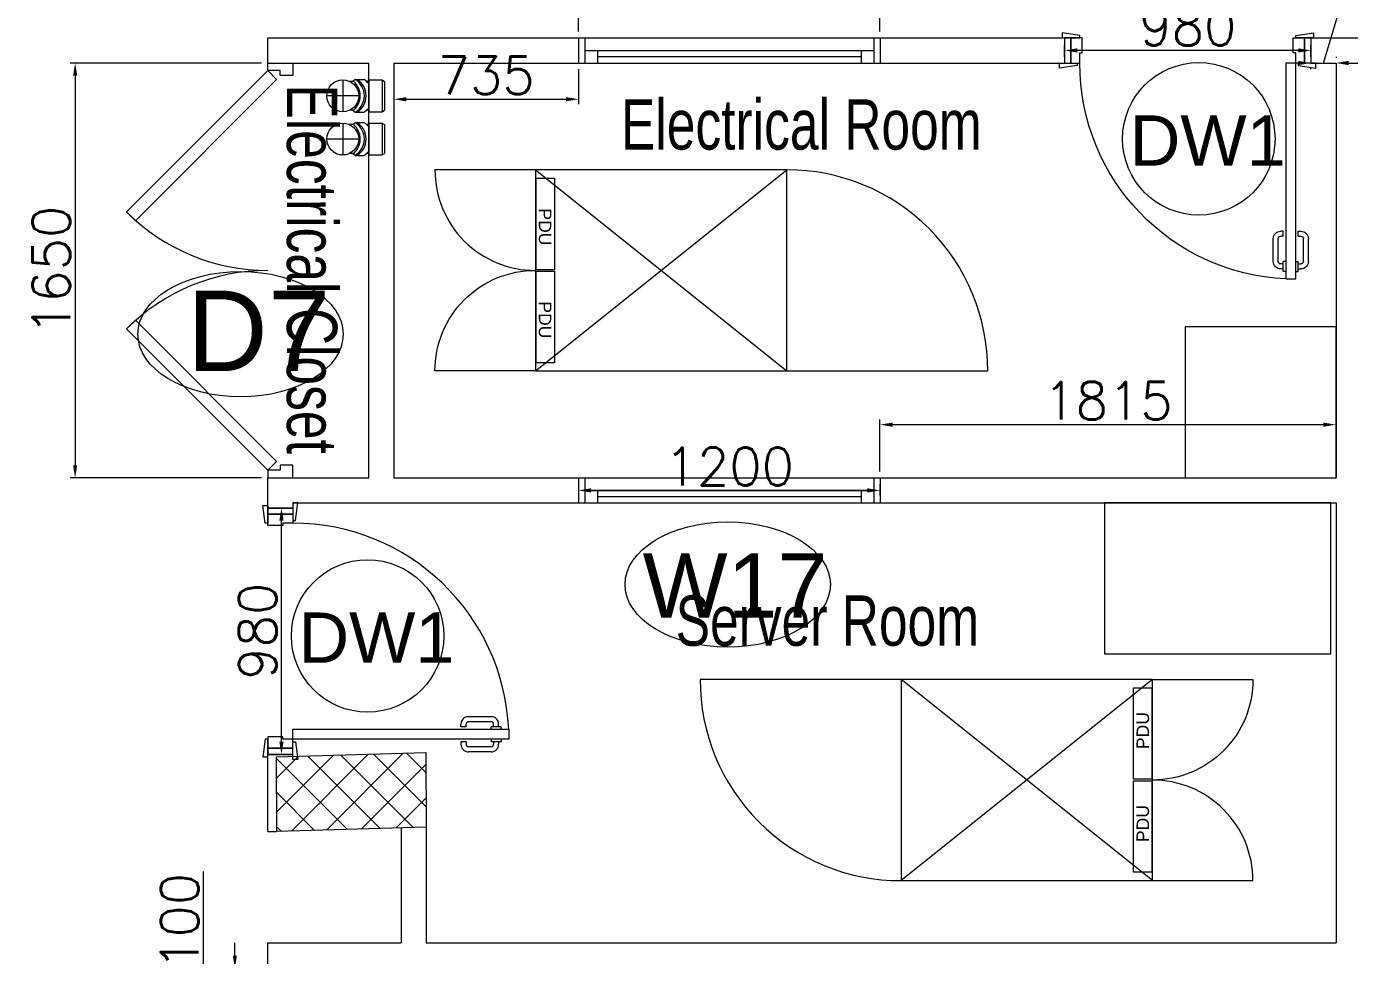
# Model space of a CAD drawing. Header units: millimetres. Extents: x -2143172 to 5255, y -610845 to 279739.
# Drawn here: x -1163125 to -1157859, y -587918 to -584223 of the extents above; entities that cross this region are included whole.
import ezdxf

# ---------------------------------------------------------------- set-up
doc = ezdxf.new("R2010")
doc.units = ezdxf.units.MM
doc.header["$LTSCALE"] = 30
doc.layers.get('0').update_dxf_attribs({"lineweight": 5})
doc.layers.get('Defpoints').update_dxf_attribs({"lineweight": 5})
for name, color, linetype, lineweight in [('72_EGR_BASE_TEXT', 7, 'Continuous', 5), ('Al door tag', 4, 'Continuous', 5), ('Al Window tag', 5, 'Continuous', 5), ('Aluminum', 7, 'Continuous', 5), ('C-HYDR-CTCH', 6, 'Continuous', 5), ('Dims', 6, 'Continuous', 5), ('dims.', 152, 'Continuous', 5), ('DTAG', 20, 'Continuous', 9), ('Dual Power', 11, 'Continuous', 5), ('FIXEDFUR$0$KCA_TXITEM', 3, 'Continuous', 5), ('FURNITURES$0$KCA_FURLSE', 251, 'Continuous', 5), ('Hatch', 252, 'Continuous', 5), ('IFS IT RACK 1000x800mm', 210, 'Continuous', 5), ('M-DR-SS', 30, 'Continuous', 5), ('Structure', 20, 'Continuous', 5), ('Walls', 32, 'Continuous', 5)]:
    doc.layers.add(name, color=color, linetype=linetype, lineweight=lineweight)
doc.layers.add('Wooden Joinery', color=7, linetype='Continuous', lineweight=5, true_color=0x521300)
doc.styles.add('FIXEDFUR$0$K-SANSERIF', font='sanss___.ttf')
doc.styles.add('SIMPLEX', font='SIMPLEX.shx', dxfattribs={"height": 150})
doc.styles.add('TTLB-A0-JeddahDP$0$swis721', font='swiss.ttf')
doc.styles.add('X3G_ENTITY_258862', font='swisscl.ttf', dxfattribs={"height": 200})
doc.dimstyles.new('Buk', dxfattribs={"dimtxt": 150, "dimasz": 50, "dimexe": 20, "dimexo": 25, "dimgap": 20, "dimtad": 1, "dimdec": 0, "dimrnd": 5, "dimdsep": 46, "dimtxsty": 'SIMPLEX', "dimcen": 0, "dimdle": 20, "dimclrd": 256, "dimclre": 256, "dimclrt": 256, "dimadec": 0, "dimazin": 0, "dimtfac": 0.0075, "dimtdec": 0, "dimtmove": 1, "dimatfit": 2, "dimldrblk": 'ARCHTICK', "dimfxl": 1, "dimtolj": 1, "dimtzin": 0, "dimlwd": -1, "dimlwe": -1, "dimarcsym": 0})

# ---------------------------------------------------------------- blocks, each defined once
blk = doc.blocks.new('*D431')
at = {"layer": 'Defpoints', "color": 0, "transparency": 16777216}
for p in [(-1161662.5, -584368.1), (-1160927.5, -584368.1, 0), (-1160927.5, -584512.3)]:
    blk.add_point(p, dxfattribs=at)
at = {"layer": 'dims.', "linetype": 'Continuous', "transparency": 16777216}
for p, q in [((-1161662.5, -584393.1), (-1161662.5, -584532.3)), ((-1160927.5, -584393.1), (-1160927.5, -584532.3))]:
    blk.add_line(p, q, dxfattribs=at)
at = {"layer": 'dims.', "transparency": 16777216}
blk.add_line((-1161612.5, -584512.3), (-1160977.5, -584512.3), dxfattribs=at)
for points in [[(-1161612.5, -584503.9), (-1161612.5, -584520.6), (-1161662.5, -584512.3)], [(-1160977.5, -584503.9), (-1160977.5, -584520.6), (-1160927.5, -584512.3)]]:
    blk.add_solid(points, dxfattribs=at)
at = {"layer": 'dims.', "transparency": 16777216, "insert": (-1161295, -584417.3), "char_height": 150, "attachment_point": 5, "style": 'SIMPLEX'}
blk.add_mtext('\\A1;735', dxfattribs=at)
blk = doc.blocks.new('_ArchTick')
at = {"color": 0, "linetype": 'ByBlock', "const_width": 0.15}
blk.add_lwpolyline([(-0.5, -0.5), (0.5, 0.5)], dxfattribs=at)
blk = doc.blocks.new('*D432')
at = {"layer": 'Defpoints', "color": 0, "transparency": 16777216}
for p in [(-1160927.5, -584106.4), (-1160927.5, -584268.1, 0), (-1159727.5, -584268.1, 0)]:
    blk.add_point(p, dxfattribs=at)
at = {"layer": 'dims.', "linetype": 'Continuous', "transparency": 16777216}
for p, q in [((-1160927.5, -584243.1), (-1160927.5, -584086.4)), ((-1159727.5, -584243.1), (-1159727.5, -584086.4))]:
    blk.add_line(p, q, dxfattribs=at)
at = {"layer": 'dims.', "transparency": 16777216}
blk.add_line((-1159777.5, -584106.4), (-1160877.5, -584106.4), dxfattribs=at)
for points in [[(-1160877.5, -584098.1), (-1160877.5, -584114.8), (-1160927.5, -584106.4)], [(-1159777.5, -584098.1), (-1159777.5, -584114.8), (-1159727.5, -584106.4)]]:
    blk.add_solid(points, dxfattribs=at)
at = {"layer": 'dims.', "transparency": 16777216, "insert": (-1160327.5, -584011.4), "char_height": 150, "attachment_point": 5, "style": 'SIMPLEX'}
blk.add_mtext('\\A1;1200', dxfattribs=at)
blk = doc.blocks.new('*D433')
at = {"layer": 'Defpoints', "color": 0, "transparency": 16777216}
for p in [(-1158012.5, -584368.1), (-1157912.5, -584368.1), (-1157912.5, -584368.1)]:
    blk.add_point(p, dxfattribs=at)
at = {"layer": 'dims.', "transparency": 16777216}
for p, q in [((-1157962.5, -584368.1), (-1157880, -584093.1)), ((-1157880, -584093.1), (-1157482.8, -584093.1)), ((-1158062.5, -584368.1), (-1158112.5, -584368.1)), ((-1158012.5, -584368.1), (-1157912.5, -584368.1)), ((-1158012.5, -584368.1), (-1157912.5, -584368.1)), ((-1157862.5, -584368.1), (-1157812.5, -584368.1))]:
    blk.add_line(p, q, dxfattribs=at)
at = {"layer": 'dims.', "linetype": 'Continuous', "transparency": 16777216}
for p, q in [((-1157912.5, -584343.1), (-1157912.5, -584348.1)), ((-1158012.5, -584393.1), (-1158012.5, -584388.1))]:
    blk.add_line(p, q, dxfattribs=at)
at = {"layer": 'dims.', "transparency": 16777216}
for points in [[(-1158062.5, -584359.8), (-1158062.5, -584376.5), (-1158012.5, -584368.1)], [(-1157862.5, -584359.8), (-1157862.5, -584376.5), (-1157912.5, -584368.1)]]:
    blk.add_solid(points, dxfattribs=at)
at = {"layer": 'dims.', "transparency": 16777216, "insert": (-1157681.4, -583998.1), "char_height": 150, "attachment_point": 5, "style": 'SIMPLEX'}
blk.add_mtext('\\A1;100', dxfattribs=at)
blk = doc.blocks.new('*D434')
at = {"layer": 'Defpoints', "color": 0, "transparency": 16777216}
for p in [(-1158992.5, -584318.1), (-1158992.5, -584368.1), (-1158012.5, -584368.1)]:
    blk.add_point(p, dxfattribs=at)
at = {"layer": 'dims.', "linetype": 'Continuous', "transparency": 16777216}
for p, q in [((-1158992.5, -584343.1), (-1158992.5, -584298.1)), ((-1158012.5, -584343.1), (-1158012.5, -584298.1))]:
    blk.add_line(p, q, dxfattribs=at)
at = {"layer": 'dims.', "transparency": 16777216}
blk.add_line((-1158062.5, -584318.1), (-1158942.5, -584318.1), dxfattribs=at)
for points in [[(-1158942.5, -584309.8), (-1158942.5, -584326.5), (-1158992.5, -584318.1)], [(-1158062.5, -584309.8), (-1158062.5, -584326.5), (-1158012.5, -584318.1)]]:
    blk.add_solid(points, dxfattribs=at)
at = {"layer": 'dims.', "transparency": 16777216, "insert": (-1158502.5, -584223.1), "char_height": 150, "attachment_point": 5, "style": 'SIMPLEX'}
blk.add_mtext('\\A1;980', dxfattribs=at)
blk = doc.blocks.new('*D435')
at = {"layer": 'Defpoints', "color": 0, "transparency": 16777216}
for p in [(-1159727.5, -585806.7), (-1159727.5, -586018.1), (-1157912.5, -586018.1)]:
    blk.add_point(p, dxfattribs=at)
at = {"layer": 'dims.', "linetype": 'Continuous', "transparency": 16777216}
for p, q in [((-1159727.5, -585993.1), (-1159727.5, -585786.7)), ((-1157912.5, -585993.1), (-1157912.5, -585786.7))]:
    blk.add_line(p, q, dxfattribs=at)
at = {"layer": 'dims.', "transparency": 16777216}
blk.add_line((-1157962.5, -585806.7), (-1159677.5, -585806.7), dxfattribs=at)
for points in [[(-1159677.5, -585798.3), (-1159677.5, -585815), (-1159727.5, -585806.7)], [(-1157962.5, -585798.3), (-1157962.5, -585815), (-1157912.5, -585806.7)]]:
    blk.add_solid(points, dxfattribs=at)
at = {"layer": 'dims.', "transparency": 16777216, "insert": (-1158820, -585711.7), "char_height": 150, "attachment_point": 5, "style": 'SIMPLEX'}
blk.add_mtext('\\A1;1815', dxfattribs=at)
blk = doc.blocks.new('*D436')
at = {"layer": 'Defpoints', "color": 0, "transparency": 16777216}
for p in [(-1160927.5, -586018.1), (-1159727.5, -586018.1), (-1160927.5, -586068.1)]:
    blk.add_point(p, dxfattribs=at)
at = {"layer": 'dims.', "linetype": 'Continuous', "transparency": 16777216}
for p, q in [((-1160927.5, -586043.1), (-1160927.5, -586088.1)), ((-1159727.5, -586043.1), (-1159727.5, -586088.1))]:
    blk.add_line(p, q, dxfattribs=at)
at = {"layer": 'dims.', "transparency": 16777216}
blk.add_line((-1159777.5, -586068.1), (-1160877.5, -586068.1), dxfattribs=at)
for points in [[(-1160877.5, -586059.8), (-1160877.5, -586076.5), (-1160927.5, -586068.1)], [(-1159777.5, -586059.8), (-1159777.5, -586076.5), (-1159727.5, -586068.1)]]:
    blk.add_solid(points, dxfattribs=at)
at = {"layer": 'dims.', "transparency": 16777216, "insert": (-1160327.5, -585973.1), "char_height": 150, "attachment_point": 5, "style": 'SIMPLEX'}
blk.add_mtext('\\A1;1200', dxfattribs=at)
blk = doc.blocks.new('*D437')
at = {"layer": 'Defpoints', "color": 0, "transparency": 16777216}
for p in [(-1162109.7, -586138.1), (-1162064.2, -586138.1), (-1162064.2, -587118.1)]:
    blk.add_point(p, dxfattribs=at)
at = {"layer": 'dims.', "linetype": 'Continuous', "transparency": 16777216}
for p, q in [((-1162089.2, -586138.1), (-1162129.7, -586138.1)), ((-1162089.2, -587118.1), (-1162129.7, -587118.1))]:
    blk.add_line(p, q, dxfattribs=at)
at = {"layer": 'dims.', "transparency": 16777216}
blk.add_line((-1162109.7, -587068.1), (-1162109.7, -586188.1), dxfattribs=at)
for points in [[(-1162118.1, -586188.1), (-1162101.4, -586188.1), (-1162109.7, -586138.1)], [(-1162118.1, -587068.1), (-1162101.4, -587068.1), (-1162109.7, -587118.1)]]:
    blk.add_solid(points, dxfattribs=at)
at = {"layer": 'dims.', "transparency": 16777216, "insert": (-1162204.7, -586628.1), "char_height": 150, "attachment_point": 5, "rotation": 90, "style": 'SIMPLEX'}
blk.add_mtext('\\A1;980', dxfattribs=at)
blk = doc.blocks.new('*D438')
at = {"layer": 'Defpoints', "color": 0, "transparency": 16777216}
for p in [(-1162064.2, -587968.1), (-1162295, -588068.1), (-1162064.2, -588068.1)]:
    blk.add_point(p, dxfattribs=at)
at = {"layer": 'dims.', "transparency": 16777216}
for p, q in [((-1162420, -587980.6), (-1162420, -587583.5)), ((-1162295, -587918.1), (-1162295, -587868.1)), ((-1162295, -588018.1), (-1162420, -587980.6)), ((-1162295, -587968.1), (-1162295, -588068.1)), ((-1162295, -587968.1), (-1162295, -588068.1)), ((-1162295, -588118.1), (-1162295, -588168.1))]:
    blk.add_line(p, q, dxfattribs=at)
at = {"layer": 'dims.', "linetype": 'Continuous', "transparency": 16777216}
for p, q in [((-1162089.2, -587968.1), (-1162315, -587968.1)), ((-1162089.2, -588068.1), (-1162315, -588068.1))]:
    blk.add_line(p, q, dxfattribs=at)
at = {"layer": 'dims.', "transparency": 16777216}
for points in [[(-1162303.3, -587918.1), (-1162286.7, -587918.1), (-1162295, -587968.1)], [(-1162303.3, -588118.1), (-1162286.7, -588118.1), (-1162295, -588068.1)]]:
    blk.add_solid(points, dxfattribs=at)
at = {"layer": 'dims.', "transparency": 16777216, "insert": (-1162515, -587782.1), "char_height": 150, "attachment_point": 5, "rotation": 90, "style": 'SIMPLEX'}
blk.add_mtext('\\A1;100', dxfattribs=at)
blk = doc.blocks.new('A$C72370EFE')
at = {"layer": 'Wooden Joinery'}
for p, q in [((-0.01, -0.04), (-0.02, -0.04)), ((-0.01, -0.03), (-0.01, -0.07)), ((0, -0.03), (-0.01, -0.03)), ((0.04, -0.03), (0.05, -0.03)), ((0.05, -0.03), (0.05, -0.07)), ((0.05, -0.04), (0.06, -0.04)), ((-0.05, -0.07), (-0.05, -0.16)), ((-0.03, -0.07), (-0.03, -0.16)), ((-0.01, -0.06), (-0.02, -0.06)), ((0, -0.07), (-0.01, -0.07)), ((0.04, -0.07), (0.05, -0.07)), ((0.05, -0.06), (0.06, -0.06)), ((0.07, -0.07), (0.07, -0.16)), ((0.09, -0.07), (0.09, -0.16)), ((-0.01, -0.17), (-0.02, -0.17)), ((-0.01, -0.19), (-0.02, -0.19)), ((-0.01, -0.17), (-0.01, -0.19)), ((0.05, -0.17), (0.06, -0.17)), ((0.05, -0.17), (0.05, -0.19)), ((0.05, -0.19), (0.06, -0.19))]:
    blk.add_line(p, q, dxfattribs=at)
for centre, radius, start, end in [((-0.02, -0.07), 0.03, 90, 180), ((0.06, -0.07), 0.03, 0, 90), ((-0.02, -0.07), 0.01, 90, 180), ((0.06, -0.07), 0.01, 0, 90), ((-0.02, -0.16), 0.03, 180, 270), ((-0.02, -0.16), 0.01, 180, 270), ((0.06, -0.16), 0.01, 270, 0), ((0.06, -0.16), 0.03, 270, 0)]:
    blk.add_arc(centre, radius, start, end, dxfattribs=at)
blk = doc.blocks.new('A$C5DAD61B4')
at = {"layer": 'Wooden Joinery'}
for points in [[(80, 959.1), (80, 969.1), (10, 979.1), (10, 959.1)], [(940, 959.1), (940, 969.1), (1010, 979.1), (1010, 959.1)], [(70, 859.1), (70, 849.1), (0, 839.1), (0, 859.1)], [(120, 859.1), (120, 0), (80, 0), (80, 859.1)], [(950, 859.1), (950, 849.1), (1020, 839.1), (1020, 859.1)]]:
    blk.add_lwpolyline(points, close=True, dxfattribs=at)
for points in [[(45, 859.1), (45, 959.1), (20, 959.1), (20, 859.1), (45, 859.1)], [(45, 859.1), (80, 859.1), (80, 899.1), (90, 899.1), (90, 959.1), (45, 959.1), (45, 859.1)], [(975, 859.1), (940, 859.1), (940, 899.1), (930, 899.1), (930, 959.1), (975, 959.1), (975, 859.1)], [(975, 859.1), (975, 959.1), (1000, 959.1), (1000, 859.1), (975, 859.1)]]:
    blk.add_lwpolyline(points, dxfattribs=at)
blk.add_arc((80, 859.1), 860, 272.666, 0, dxfattribs=at)
at = {"layer": 'Wooden Joinery', "xscale": 999.9999999998854, "yscale": 999.9999999998854, "zscale": 999.9999999998854, "rotation": 180}
blk.add_blockref('A$C72370EFE', (120, 0), dxfattribs=at)
blk = doc.blocks.new('A$C47696aed')
at = {"layer": 'Hatch'}
h = blk.add_hatch(dxfattribs=at)
h.set_pattern_fill('ANSI37', color=256, scale=30)
h.paths.add_polyline_path([(50952.7, 21917.9), (50348.7, 21909.7), (50352.6, 21621.3), (50956.6, 21629.5)])
h.paths.add_polyline_path([(43791.9, 21910.1), (43208.4, 21904.7), (43188.5, 21613.3), (43772, 21618.7)])
h.paths.add_polyline_path([(29414.9, 21902.8), (28815.8, 21898.7), (28810.1, 21605.6), (29409.2, 21609.7)])
h.paths.add_polyline_path([(36600.2, 21904.9), (35999, 21897.4), (35990.7, 21611.8), (36591.9, 21619.3)])
h.paths.add_polyline_path([(22195.7, 21912), (21589.3, 21890.2), (21603.8, 21597.6), (22210.2, 21619.5)])
h.paths.add_polyline_path([(15459.1, 21901.7), (14237.2, 21925.6), (14230.7, 21629.5), (15452.7, 21605.5)])
h.paths.add_polyline_path([(15473.2, 14701.6), (14258.2, 14685.8), (14244.7, 14393.4), (15459.7, 14409.1)])
h.paths.add_polyline_path([(15447.1, 7508.4), (14244, 7492.4), (14238.3, 7199.4), (15441.4, 7215.3)])
h.paths.add_polyline_path([(15465.6, 309.7), (14269, 298.3), (14271.8, 3.8), (15468.5, 15.2)])
h.paths.add_polyline_path([(7830.6, 311.8), (7227.1, 308.1), (7237.7, 22.6), (7841.3, 26.3)])
h.paths.add_polyline_path([(7815.2, 7509.8), (7218.4, 7511.4), (7218.2, 7210.2), (7815.1, 7208.6)])
h.paths.add_polyline_path([(7825.1, 14699.4), (7205.8, 14700.6), (7195.2, 14397.6), (7814.5, 14396.4)])
h.paths.add_polyline_path([(7801.7, 21878.7), (7201.1, 21893.2), (7197.5, 21603.6), (7798.1, 21589.1)])
h.paths.add_polyline_path([(602.6, 21876.9), (0, 21899.6), (1.9, 21611.2), (604.5, 21588.5)])
h.paths.add_polyline_path([(610.4, 7498.6), (8.3, 7491.6), (11.7, 7200), (613.7, 7206.9)])
h.paths.add_polyline_path([(627.9, 303.9), (29.5, 302.9), (34.3, 2.3), (632.7, 3.3)])
h.paths.add_polyline_path([(22214.6, 317.2), (21608.9, 304.3), (21614.6, 3.1), (22220.3, 16)])
h.paths.add_polyline_path([(22208.1, 7509.7), (21613.7, 7492.1), (21615.8, 7195.5), (22210.2, 7213.1)])
h.paths.add_polyline_path([(22199.3, 14717.7), (21600.4, 14710), (21604.4, 14409.9), (22203.4, 14417.6)])
h.paths.add_polyline_path([(29399.7, 14702.4), (28797.7, 14707.1), (28802, 14415), (29403.9, 14410.3)])
h.paths.add_polyline_path([(29403.4, 7519.8), (28799.6, 7502.2), (28813, 7202.1), (29413.1, 7223.2)])
h.paths.add_polyline_path([(29419.5, 303.8), (28815.7, 310.4), (28813.3, 24.7), (29417.2, 18.1)])
h.paths.add_polyline_path([(36618, 314.2), (36020.7, 299.7), (36029.7, 0), (36627, 14.6)])
h.paths.add_polyline_path([(36610.7, 7502.6), (36009.5, 7504.5), (36010.6, 7207.3), (36611.9, 7205.4)])
h.paths.add_polyline_path([(36574.3, 14706.4), (35993.4, 14711.1), (36013.1, 14421.3), (36594, 14416.6)])
h.paths.add_polyline_path([(43777.6, 14705.7), (43180, 14719.4), (43182, 14427.5), (43779.6, 14413.8)])
h.paths.add_polyline_path([(43778.6, 7507.1), (43210.2, 7499.5), (43212, 7205.4), (43780.5, 7213)])
h.paths.add_polyline_path([(43815.7, 310), (43210.4, 307.3), (43211.8, 2.8), (43817, 5.4)])
h.paths.add_polyline_path([(50989.9, 309.5), (50401.9, 325.5), (50388.7, 18.3), (50976.7, 2.3)])
h.paths.add_polyline_path([(50974.1, 7508.9), (50370.9, 7510), (50368.9, 7213.4), (50972.2, 7212.3)])
at = {"layer": 'C-HYDR-CTCH', "color": 4, "flags": 128}
blk.add_lwpolyline([(22208.1, 7509.7), (22210.2, 7213.1), (21615.8, 7195.5), (21613.7, 7492.1), (22208.1, 7509.7)], dxfattribs=at)
blk = doc.blocks.new('*U70')
at = {"layer": 'Wooden Joinery'}
for points in [[(627.5, 526.8), (65.4, -35.4), (30, 0), (592.1, 562.1)], [(1022.5, 526.8), (1584.6, -35.4), (1620, 0), (1057.9, 562.1)], [(30, 0), (0, 0), (0, -100), (50, -100), (50, -50), (30, -50), (30, 0)], [(1620, 0), (1650, 0), (1650, -100), (1600, -100), (1600, -50), (1620, -50), (1620, 0)]]:
    blk.add_lwpolyline(points, close=True, dxfattribs=at)
for centre, start, end in [((30, 0), 0, 45), ((1620, 0), 135, 180)]:
    blk.add_arc(centre, 795, start, end, dxfattribs=at)
blk = doc.blocks.new('IT RACK 1000x800 mm')
at = {"layer": 'Dual Power', "color": 8}
for points in [[(719020.2, 122155.5), (719383.9, 122155.5), (719383.9, 122082.8), (719020.2, 122082.8)], [(719390.1, 122155.5), (719753.8, 122155.5), (719753.8, 122082.8), (719390.1, 122082.8)]]:
    blk.add_lwpolyline(points, close=True, dxfattribs=at)
at = {"layer": 'FURNITURES$0$KCA_FURLSE', "color": 6, "linetype": 'ByBlock'}
for points in [[(719786.6, 123080.4), (719786.6, 123880.4, 0.415947), (718986.6, 123080.4, 0.926405)], [(718986.6, 122080.4), (718986.6, 121680.4, 0.415947), (719386.6, 122080.4, 0.926405)], [(719786.6, 122080.4), (719786.6, 121680.4, -0.415947), (719386.6, 122080.4, -0.926405)]]:
    blk.add_lwpolyline(points, format="xyb", dxfattribs=at)
blk.add_lwpolyline([(719786.6, 123080.4), (718986.6, 123080.4), (718986.6, 122080.4), (719786.6, 122080.4)], close=True, dxfattribs=at)
at = {"layer": 'FURNITURES$0$KCA_FURLSE', "color": 8, "linetype": 'ByBlock'}
for points in [[(718986.6, 122080.4), (719786.6, 123080.4)], [(719786.6, 122080.4), (718986.6, 123080.4)]]:
    blk.add_lwpolyline(points, dxfattribs=at)
at = {"layer": 'FIXEDFUR$0$KCA_TXITEM', "color": 8, "char_height": 50, "width": 3697.741, "attachment_point": 1, "style": 'FIXEDFUR$0$K-SANSERIF'}
for insert in [(717364.7, 122143.7), (717734.5, 122143.7)]:
    blk.add_mtext('\\pxqc;PDU', dxfattribs=dict(at, insert=insert))
blk = doc.blocks.new('4S')
at = {"color": 0}
for p, q in [((-51, 61), (-61, 55)), ((0, 61), (-51, 61)), ((0, -61), (0, 61)), ((-51, -61), (-61, -55)), ((0, -61), (-51, -61))]:
    blk.add_line(p, q, dxfattribs=at)
at = {"color": 10}
for p, q in [((-61, -55), (-61, 55)), ((-51, -61), (-51, 61))]:
    blk.add_line(p, q, dxfattribs=at)
blk = doc.blocks.new('2E-45-110-T1')
for p, q in [((-99.2, 55), (-91.4, 55)), ((-48, 62.6), (-81.4, 62.6)), ((-42.3, 55), (-26.4, 55)), ((-99.2, -55), (-91.4, -55)), ((-48, -62.6), (-81.3, -62.6)), ((-42.3, -55), (-26.4, -55))]:
    blk.add_line(p, q)
at = {"color": 10}
for p, q in [((0, -61), (0, 61)), ((-61, 0), (61, 0))]:
    blk.add_line(p, q, dxfattribs=at)
blk.add_circle((0, 0), 61)
for centre, start, end in [((-42, 0), 122.159, 140.7458), ((-15.4, 0), 122.159, 237.8424), ((-8.7, 0), 122.1377, 237.8638), ((7.1, 0), 131.9154, 228.0858), ((-87.3, 0), 48.0846, 57.8623), ((-42, 0), 219.2542, 237.8424), ((-87.3, 0), 302.1362, 311.9142)]:
    blk.add_arc(centre, 73.9, start, end)
blk.add_blockref('4S', (-99.2, 0))
blk = doc.blocks.new('A$Cbb95eae3')
at = {"layer": 'Dims'}
blk.add_lwpolyline([(-600, 0), (0, 0), (0, 600), (-600, 600)], close=True, dxfattribs=at)
at = {"layer": 'Dims', "elevation": 0}
blk.add_lwpolyline([(-921, -700), (-21, -700), (-21, -100), (-921, -100)], close=True, dxfattribs=at)
at = {"layer": 'IFS IT RACK 1000x800mm', "color": 252, "rotation": 89.99999999999999}
blk.add_blockref('IT RACK 1000x800 mm', (121349.6, -720588.7, 0), dxfattribs=at)
blk = doc.blocks.new('A$C37be4daf')
at = {"layer": 'Aluminum', "color": 5}
for p, q in [((1416, 598.2), (216, 598.2)), ((241, 498.2), (241, 598.2)), ((291, 548.2), (291, 598.2)), ((1341, 548.2), (1341, 598.2)), ((1391, 498.2), (1391, 598.2)), ((1391, 548.2), (241, 548.2)), ((291, 573.2), (1341, 573.2)), ((1416, 498.2), (216, 498.2))]:
    blk.add_line(p, q, dxfattribs=at)
at = {"layer": 'Walls'}
for p, q in [((216, 498.2), (216, 598.2)), ((1416, 498.2), (1416, 598.2))]:
    blk.add_line(p, q, dxfattribs=at)
blk = doc.blocks.new('A$C5CCD2EA3')
at = {"layer": 'Al Window tag'}
blk.add_ellipse((0, 0), major_axis=(408.6, 0), ratio=0.610025, dxfattribs=at)
at = {"layer": 'Al Window tag', "insert": (-338.2, 123.8, 0), "char_height": 256, "attachment_point": 1, "style": 'TTLB-A0-JeddahDP$0$swis721'}
blk.add_mtext_dynamic_manual_height_columns('W17', width=1569.457, gutter_width=9406.5, heights=[480.3], dxfattribs=at)
blk = doc.blocks.new('A$C164D1FF0')
at = {"layer": 'DTAG'}
blk.add_circle((0, 0), 303.3, dxfattribs=at)
at = {"layer": 'DTAG', "insert": (-275.2, 93.3), "char_height": 200, "width": 6547.939, "attachment_point": 1, "style": 'TTLB-A0-JeddahDP$0$swis721'}
blk.add_mtext('DW1', dxfattribs=at)
blk = doc.blocks.new('*D837')
at = {"layer": 'Al door tag', "linetype": 'Continuous', "transparency": 16777216}
for p, q in [((-1162189.2, -584368.1), (-1162950.8, -584368.1)), ((-1162189.2, -586018.1), (-1162950.8, -586018.1))]:
    blk.add_line(p, q, dxfattribs=at)
at = {"layer": 'Al door tag', "transparency": 16777216}
blk.add_line((-1162930.8, -584418.1), (-1162930.8, -585968.1), dxfattribs=at)
for points in [[(-1162939.1, -584418.1), (-1162922.5, -584418.1), (-1162930.8, -584368.1)], [(-1162939.1, -585968.1), (-1162922.5, -585968.1), (-1162930.8, -586018.1)]]:
    blk.add_solid(points, dxfattribs=at)
at = {"layer": 'Defpoints', "color": 0, "transparency": 16777216}
for p in [(-1162164.2, -584368.1, 0.1), (-1162930.8, -586018.1), (-1162164.2, -586018.1, 0.1)]:
    blk.add_point(p, dxfattribs=at)
at = {"layer": 'Al door tag', "transparency": 16777216, "insert": (-1163025.8, -585193.1), "char_height": 150, "attachment_point": 5, "rotation": 90, "style": 'SIMPLEX'}
blk.add_mtext('\\A1;1650', dxfattribs=at)

msp = doc.modelspace()

# ---------------------------------------------------------------- linework, layer by layer
at = {"layer": 'Al Window tag'}
msp.add_ellipse((-1162272.6, -585446.6), major_axis=(408.6, 0), ratio=0.610025, dxfattribs=at)
at = {"layer": 'Walls'}
for p, q in [((-1162164.2, -584368.1, 0.1), (-1162164.2, -584268.1, 0.1)), ((-1162164.2, -584268.1, 0.1), (-1158992.5, -584268.1, 0.1)), ((-1158992.5, -584268.1, 0.1), (-1158992.5, -584368.1, 0.1)), ((-1158012.5, -584268.1, 0.1), (-1158012.5, -584368.1, 0.1)), ((-1158012.5, -584268.1, 0.1), (-1152212.5, -584268.1, 0.1)), ((-1162164.2, -584368.1, 0.1), (-1161762.5, -584368.1, 0.1)), ((-1161762.5, -586018.1, 0.1), (-1161762.5, -584368.1, 0.1)), ((-1161662.5, -584368.1, 0.1), (-1158992.5, -584368.1, 0.1)), ((-1161662.5, -584368.1, 0.1), (-1161662.5, -586018.1, 0.1)), ((-1158012.5, -584368.1, 0.1), (-1157912.5, -584368.1, 0.1)), ((-1157912.5, -584368.1, 0.1), (-1157912.5, -586018.1, 0.1)), ((-1162164.2, -586138.1, 0.1), (-1162164.2, -586018.1, 0.1)), ((-1162164.2, -586018.1, 0.1), (-1161762.5, -586018.1, 0.1)), ((-1161662.5, -586018.1, 0.1), (-1157912.5, -586018.1, 0.1)), ((-1162064.2, -586138.1, 0.1), (-1162164.2, -586138.1, 0.1)), ((-1162064.2, -586118.1, 0.1), (-1157912.5, -586118.1, 0.1)), ((-1157912.5, -586118.1, 0.1), (-1157912.5, -587868.1, 0.1)), ((-1162164.2, -587425.1, 0.1), (-1162164.2, -587118.1, 0.1)), ((-1162064.2, -587118.1, 0.1), (-1162164.2, -587118.1, 0.1)), ((-1162064.2, -587126.3, 0.1), (-1162064.2, -587118.1, 0.1)), ((-1161533.2, -587407.3, 0.1), (-1161533.2, -587868.1, 0.1)), ((-1162164.2, -587425.1, 0.1), (-1162129.1, -587424.8, 0.1)), ((-1161633.2, -587410.2, 0.1), (-1161633.2, -587868.1, 0.1)), ((-1162164.2, -587868.1, 0.1), (-1161633.2, -587868.1, 0.1)), ((-1162164.2, -588068.1, 0.1), (-1162164.2, -587868.1, 0.1)), ((-1161533.2, -587868.1, 0.1), (-1157912.5, -587868.1, 0.1))]:
    msp.add_line(p, q, dxfattribs=at)

# ---------------------------------------------------------------- block references
at = {"rotation": 180}
for p in [(-1159511.4, -583769.9, 0.1), (-1159511.4, -585519.9, 0.1)]:
    msp.add_blockref('A$C37be4daf', p, dxfattribs=at)
at = {"layer": 'Al Window tag'}
msp.add_blockref('A$C5CCD2EA3', (-1160333.7, -586442.6, -0.2), dxfattribs=at)
at = {"layer": 'dims.'}
msp.add_blockref('A$Cbb95eae3', (-1157912.5, -586018.1, 0.1), dxfattribs=at)
at = {"layer": 'DTAG'}
for p in [(-1158458.6, -584669.7, -0.1), (-1161766.9, -586647, -0.1)]:
    msp.add_blockref('A$C164D1FF0', p, dxfattribs=at)
at = {"layer": 'IFS IT RACK 1000x800mm', "rotation": 270}
msp.add_blockref('IT RACK 1000x800 mm', (-1283179.1, 134193.5, 0.1), dxfattribs=at)
at = {"layer": 'M-DR-SS', "xscale": 1.040985465462118, "yscale": 1.040985465462118, "zscale": 1.040985465462118, "rotation": 179.9999999999943}
for p in [(-1161865.8, -584498.5, 0.1), (-1161865.8, -584670.5, 0.1)]:
    msp.add_blockref('2E-45-110-T1', p, dxfattribs=at)
at = {"layer": 'Structure', "color": 3}
msp.add_blockref('A$C47696aed', (-1183743.4, -594620.4, 0.1), dxfattribs=at)
at = {"layer": 'Wooden Joinery', "xscale": -1}
msp.add_blockref('A$C5DAD61B4', (-1157992.5, -585227.2, 0.1), dxfattribs=at)
at = {"layer": 'Wooden Joinery', "rotation": 89.99999999999999}
for name, p in [('*U70', (-1162164.2, -586018.1, 0.1)), ('A$C5DAD61B4', (-1161205.2, -587138.1, 0.1))]:
    msp.add_blockref(name, p, dxfattribs=at)

# ---------------------------------------------------------------- texts
at = {"layer": '72_EGR_BASE_TEXT', "color": 2, "insert": (-1161887.9, -585187.9, 0.1), "char_height": 200, "attachment_point": 2, "rotation": 270, "style": 'X3G_ENTITY_258862'}
msp.add_mtext('Electrical Closet', dxfattribs=at)
at = {"layer": '72_EGR_BASE_TEXT', "color": 2, "char_height": 200, "attachment_point": 2, "style": 'X3G_ENTITY_258862'}
for s, insert in [('Electrical Room', (-1160040.6, -584512.4, 0.1)), ('Server Room', (-1159936.8, -586486, 0.1))]:
    msp.add_mtext(s, dxfattribs=dict(at, insert=insert))
at = {"layer": 'Al Window tag', "insert": (-1162487, -585273.3), "char_height": 320, "attachment_point": 1, "style": 'TTLB-A0-JeddahDP$0$swis721'}
msp.add_mtext_dynamic_manual_height_columns('D7', width=1569.457, gutter_width=9406.5, heights=[480.3], dxfattribs=at)

# ---------------------------------------------------------------- dimensions: what is measured, and where the dimension line sits
at = {"layer": 'Al door tag'}
dim = msp.add_linear_dim(base=(-1162930.8, -586018.1), p1=(-1162164.2, -584368.1, 0.1), p2=(-1162164.2, -586018.1, 0.1), angle=90, dimstyle='Buk', dxfattribs=at)
dim.commit()
dim.dimension.update_dxf_attribs({"geometry": '*D837', "text_midpoint": (-1163025.8, -585193.1)})
at = {"layer": 'dims.'}
for base, p1, p2, picture, middle in [((-1160927.5, -584106.4, 0.1), (-1159727.5, -584268.1, 0.1), (-1160927.5, -584268.1, 0.1), '*D432', (-1160327.5, -584011.4, 0.1)), ((-1157912.5, -584368.1, 0.1), (-1158012.5, -584368.1, 0.1), (-1157912.5, -584368.1, 0.1), '*D433', (-1157860, -583998.1, 0.1)), ((-1158992.5, -584318.1, 0.1), (-1158012.5, -584368.1, 0.1), (-1158992.5, -584368.1, 0.1), '*D434', (-1158502.5, -584223.1, 0.1)), ((-1160927.5, -584512.3, 0.1), (-1161662.5, -584368.1, 0.1), (-1160927.5, -584368.1, 0.1), '*D431', (-1161295, -584417.3, 0.1)), ((-1159727.5, -585806.7, 0.1), (-1157912.5, -586018.1, 0.1), (-1159727.5, -586018.1, 0.1), '*D435', (-1158820, -585711.7, 0.1)), ((-1160927.5, -586068.1, 0.1), (-1159727.5, -586018.1, 0.1), (-1160927.5, -586018.1, 0.1), '*D436', (-1160327.5, -585973.1, 0.1))]:
    dim = msp.add_linear_dim(base=base, p1=p1, p2=p2, dimstyle='Buk', dxfattribs=at)
    dim.commit()
    dim.dimension.update_dxf_attribs({"geometry": picture, "text_midpoint": middle})
for base, p1, p2, picture, middle in [((-1162109.7, -586138.1, 0.1), (-1162064.2, -587118.1, 0.1), (-1162064.2, -586138.1, 0.1), '*D437', (-1162204.7, -586628.1, 0.1)), ((-1162295, -588068.1, 0.1), (-1162064.2, -587968.1, 0.1), (-1162064.2, -588068.1, 0.1), '*D438', (-1162515, -587960.6, 0.1))]:
    dim = msp.add_linear_dim(base=base, p1=p1, p2=p2, angle=90, dimstyle='Buk', dxfattribs=at)
    dim.commit()
    dim.dimension.update_dxf_attribs({"geometry": picture, "text_midpoint": middle})

doc.saveas('drawing.dxf')
